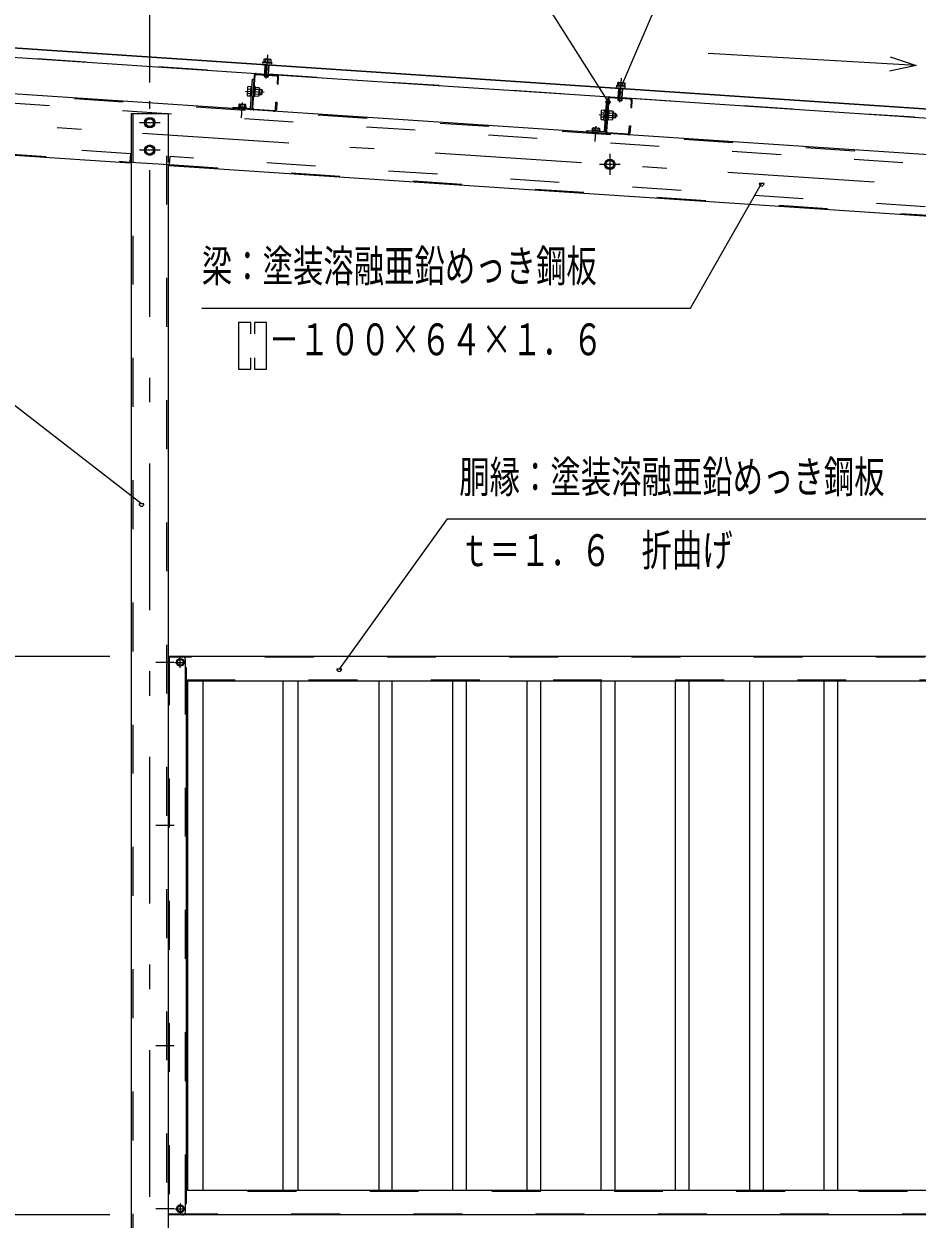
# Model space of a CAD drawing. Units: millimetres, scale not verified. Extents: x -22148 to 22152, y -10500 to 10500.
# Drawn here: x 12613 to 16268, y 1203 to 6091 of the extents above; entities that cross this region are included whole.
import ezdxf
from ezdxf.enums import TextEntityAlignment as Align

# ---------------------------------------------------------------- set-up
doc = ezdxf.new("R2010")
doc.units = ezdxf.units.MM
doc.header["$LTSCALE"] = 50
doc.linetypes.add('USER2', pattern=[10, 4, -6])
doc.linetypes.add('USER3', pattern=[24, 12, -5, 2, -5])
for name, color, linetype, lineweight in [('0-6_2-0BOLD', 7, 'Continuous', 18), ('0-7_2-1HIDDEN', 3, 'USER2', 18), ('0-8_2-2CENTER', 3, 'USER3', 18), ('0-A_2-4THIN', 4, 'Continuous', 18), ('0-B_2-5DIM', 3, 'Continuous', 18)]:
    doc.layers.add(name, color=color, linetype=linetype, lineweight=lineweight)
doc.styles.add('ＭＳ ゴシック', font='')
doc.styles.get('ＭＳ ゴシック').set_extended_font_data('MS Gothic')

msp = doc.modelspace()

# ---------------------------------------------------------------- linework, layer by layer
at = {"layer": '0-6_2-0BOLD'}
for p, q in [((11647.46, 6016.74), (13605.61, 5886.2)), ((16539.01, 5726.97), (11649.87, 6052.91)), ((16539.1, 5728.21), (11649.95, 6054.16)), ((13598.13, 5886.69), (13600.54, 5922.87)), ((13601.67, 5935.57), (13602.42, 5946.78)), ((13615.5, 5921.87), (13613.09, 5885.7)), ((13616.07, 5934.61), (13616.82, 5945.82)), ((13555.19, 5881.54), (13546.27, 5747.84)), ((13550.27, 5747.57), (13559.18, 5881.28)), ((13563.44, 5885), (13647.25, 5879.41)), ((13599.58, 5908.48), (13614.54, 5907.48)), ((13605.61, 5886.2), (15052.4, 5789.77)), ((17010.55, 5508.86), (12011.64, 5842.13)), ((13529.64, 5825.5), (13541.63, 5824.7)), ((13560.05, 5819.08), (13554.72, 5814.43)), ((13574.81, 5822.49), (13560.34, 5823.45)), ((13585.57, 5822.39), (13576.59, 5822.99)), ((15044.91, 5790.25), (15047.33, 5826.42)), ((15048.46, 5839.12), (15049.21, 5850.33)), ((15062.29, 5825.42), (15059.88, 5789.25)), ((15062.86, 5838.16), (15063.61, 5849.37)), ((13540.38, 5805.98), (13528.4, 5806.78)), ((13558.41, 5794.63), (13553.43, 5794.97)), ((13554.39, 5809.43), (13559.71, 5814.09)), ((13559.09, 5804.73), (13573.57, 5803.77)), ((13575.26, 5803.03), (13584.24, 5802.43)), ((14993.06, 5651.39), (15001.98, 5785.09)), ((15005.97, 5784.82), (14997.05, 5651.12)), ((15094.04, 5782.96), (15010.22, 5788.55)), ((15044.18, 5779.27), (15044.65, 5786.25)), ((15046.37, 5812.03), (15061.33, 5811.03)), ((15052.4, 5789.74), (16536.6, 5690.81)), ((15097.77, 5778.7), (15095.81, 5749.27)), ((13490.89, 5753.28), (13490.62, 5749.29)), ((13499.28, 5752.73), (13499.86, 5761.48)), ((13514.26, 5760.52), (13513.68, 5751.77)), ((13520.82, 5751.29), (13521.41, 5760.04)), ((13553.99, 5743.31), (13637.8, 5737.73)), ((14976.44, 5729.05), (14988.42, 5728.25)), ((14989.04, 5737.61), (14977.06, 5738.41)), ((15001.51, 5717.97), (15006.83, 5722.63)), ((15007.12, 5727), (15021.61, 5726.03)), ((14987.17, 5709.53), (14975.18, 5710.32)), ((14986.38, 5697.68), (14990.37, 5697.42)), ((15005.2, 5698.18), (15000.21, 5698.52)), ((15001.18, 5712.98), (15006.5, 5717.64)), ((15020.36, 5707.31), (15005.88, 5708.28)), ((14946.07, 5656.28), (14946.65, 5665.03)), ((14961.05, 5664.07), (14960.47, 5655.32)), ((14968.19, 5663.59), (14967.61, 5654.84)), ((14968.86, 5654.76), (14968.59, 5650.77)), ((15000.78, 5646.87), (15084.59, 5641.28)), ((13202.93, 3504.91), (16802.93, 3504.91)), ((13240.43, 3487.03), (13240.43, 3472.83)), ((13252.83, 3494.3), (13240.53, 3487.21)), ((13240.53, 3472.65), (13252.83, 3465.55)), ((13265.33, 3487.21), (13253.03, 3494.3)), ((13253.03, 3465.55), (13265.33, 3472.65)), ((13265.43, 3472.83), (13265.43, 3487.03)), ((13277.93, 3404.93), (16727.93, 3404.93)), ((13284.18, 1319.93), (13284.18, 3404.93)), ((13346.67, 1319.93), (13346.67, 3404.93)), ((13672.3, 3404.93), (13672.3, 1319.93)), ((13734.8, 1319.93), (13734.8, 3404.93)), ((14065.43, 3404.93), (14065.43, 1319.93)), ((14120.43, 1319.93), (14120.43, 3404.93)), ((14366.68, 3404.93), (14366.68, 1319.93)), ((14424.18, 1319.93), (14424.18, 3404.93)), ((14670.43, 3404.93), (14670.43, 1319.93)), ((14727.92, 1319.93), (14727.92, 3404.93)), ((14974.18, 3404.93), (14974.18, 1319.93)), ((15031.67, 1319.93), (15031.67, 3404.93)), ((15277.92, 3404.93), (15277.92, 1319.93)), ((15335.43, 1319.93), (15335.43, 3404.93)), ((15581.68, 3404.93), (15581.68, 1319.93)), ((15639.18, 1319.93), (15639.18, 3404.93)), ((15885.43, 3404.93), (15885.43, 1319.93)), ((15942.93, 1319.93), (15942.93, 3404.93)), ((16727.93, 1319.93), (13277.93, 1319.93)), ((13240.43, 1252.03), (13240.43, 1237.83)), ((13252.83, 1259.3), (13240.53, 1252.21)), ((13240.53, 1237.65), (13252.83, 1230.56)), ((13265.33, 1252.21), (13253.03, 1259.3)), ((13253.03, 1230.56), (13265.33, 1237.65)), ((13265.43, 1237.83), (13265.43, 1252.03)), ((16802.93, 1219.93), (13202.93, 1219.93))]:
    msp.add_line(p, q, dxfattribs=at)
for points in [[(13590.78, 5936.3), (13626.95, 5933.88), (13626.69, 5929.89), (13590.52, 5932.3)], [(13585.57, 5822.39), (13584.24, 5802.43), (13588.23, 5805.92), (13589.06, 5818.4)], [(15073.74, 5837.43), (15037.57, 5839.84), (15037.31, 5835.86), (15073.47, 5833.44)], [(13111.68, 5678.05), (13127.93, 5668.67), (13144.18, 5678.05), (13144.18, 5696.81), (13127.93, 5706.19), (13111.68, 5696.81)], [(13111.68, 5565.55), (13111.68, 5584.31), (13127.93, 5593.69), (13144.18, 5584.31), (13144.18, 5565.55), (13127.93, 5556.17)], [(14994.16, 5526.31), (15010.4, 5535.7), (15026.66, 5526.31), (15026.66, 5507.55), (15010.4, 5498.17), (14994.16, 5507.55)]]:
    msp.add_lwpolyline(points, close=True, dxfattribs=at)
for points in [[(13597.48, 5948.37), (13595.22, 5947.27), (13594.47, 5936.05)], [(13597.48, 5948.37), (13621.92, 5946.75), (13624.02, 5945.34), (13623.27, 5934.13)], [(13612.36, 5874.72), (13609.7, 5872.4), (13599.72, 5873.06), (13597.4, 5875.72), (13597.86, 5882.71)], [(13612.83, 5881.71), (13612.36, 5874.72), (13597.4, 5875.72)], [(13650.98, 5875.16), (13649.02, 5845.72), (13653, 5845.46), (13654.97, 5874.89)], [(13468.41, 5745.01), (13468.8, 5750.75), (13540.39, 5745.97), (13548.32, 5864.97), (13554.06, 5864.58)], [(13542.25, 5834.06), (13530.27, 5834.86), (13528.33, 5831.97), (13526.23, 5800.54), (13527.77, 5797.42), (13539.75, 5796.62)], [(13543.58, 5793.87), (13539.59, 5794.14), (13542.42, 5836.54), (13546.41, 5836.27)], [(13558.41, 5794.63), (13561.01, 5833.55), (13556.02, 5833.88)], [(13560.96, 5832.81), (13575.44, 5831.85), (13576.97, 5828.72), (13574.88, 5797.3)], [(15044.27, 5851.93), (15042, 5850.81), (15041.26, 5839.6)], [(15044.27, 5851.93), (15068.71, 5850.3), (15070.81, 5848.89), (15070.06, 5837.68)], [(13574.88, 5797.3), (13572.94, 5794.4), (13558.46, 5795.37)], [(13642.06, 5741.45), (13644.02, 5770.89), (13648.01, 5770.62), (13646.06, 5741.19)], [(15000.85, 5768.13), (14995.11, 5768.51), (14987.18, 5649.53), (14915.58, 5654.3), (14915.2, 5648.56), (14986.79, 5643.79)], [(15059.62, 5785.26), (15059.15, 5778.27), (15056.49, 5775.94), (15046.51, 5776.61), (15044.18, 5779.27), (15059.15, 5778.27)], [(15095.81, 5749.27), (15099.8, 5749.01), (15101.76, 5778.44)], [(13490.89, 5753.28), (13522.07, 5751.21), (13521.8, 5747.22)], [(13521.41, 5760.04), (13519.37, 5761.41), (13494.92, 5763.04), (13492.72, 5761.96), (13492.13, 5753.21)], [(14977.06, 5738.41), (14975.12, 5735.52), (14973.02, 5704.09), (14974.56, 5700.96), (14986.54, 5700.17)], [(14986.38, 5697.68), (14989.2, 5740.09), (14993.2, 5739.83)], [(15005.2, 5698.18), (15007.8, 5737.1), (15002.81, 5737.43)], [(15007.75, 5736.36), (15022.23, 5735.4), (15023.76, 5732.27), (15021.67, 5700.85), (15019.73, 5697.95), (15005.25, 5698.92)], [(15023.38, 5726.54), (15032.36, 5725.94), (15031.03, 5705.98), (15022.05, 5706.58)], [(15032.36, 5725.94), (15035.85, 5721.95), (15035.02, 5709.48), (15031.03, 5705.98)], [(15088.85, 5645), (15090.81, 5674.44), (15094.8, 5674.17), (15092.84, 5644.74)], [(14968.86, 5654.76), (14937.68, 5656.83), (14937.41, 5652.84)], [(14938.93, 5656.75), (14939.51, 5665.5), (14941.71, 5666.59), (14966.16, 5664.96), (14968.19, 5663.59)], [(12019.96, 5591.01), (13047.67, 5522.5), (13048.41, 5526.43)], [(13048.42, 5526.46), (13207.59, 5515.85), (13207.32, 5511.86), (16993.92, 5259.42)], [(13202.93, 5516.16), (13202.93, 352.43), (13052.93, 352.43), (13052.93, 5526.16)], [(13273.93, 1232.43), (13273.93, 1267.43), (13277.93, 1267.43), (13277.93, 3457.43), (13273.93, 3457.43), (13273.93, 3492.43)]]:
    msp.add_lwpolyline(points, dxfattribs=at)
for centre, radius in [((13127.93, 5687.43), 21.25), ((13127.93, 5687.43), 15.75), ((13127.93, 5574.93), 21.25), ((13127.93, 5574.93), 15.75), ((15010.4, 5516.93), 21.25), ((15010.4, 5516.93), 15.75), ((13252.93, 3479.93), 15.62), ((13252.93, 3479.93), 12.25), ((13252.93, 1244.93), 15.62), ((13252.93, 1244.93), 12.25)]:
    msp.add_circle(centre, radius, dxfattribs=at)
for centre, radius, start, end in [((13593.39, 5928.35), 3.75, 86.18591, 266.18591), ((13598.52, 5942.5), 5.79, 47.65448, 86.18591), ((13608.29, 5926.33), 21.27, 66.3568, 106.01724), ((13620.12, 5941.06), 5.79, 86.18591, 124.73215), ((13623.32, 5926.36), 3.75, 266.18593, 86.18591), ((13563.17, 5881.01), 8, 86.18591, 176.18591), ((13563.17, 5881.01), 4, 86.18591, 176.18591), ((13646.99, 5875.42), 4, 356.18593, 86.18591), ((13646.99, 5875.42), 8, 356.18593, 86.18591), ((13553.38, 5814.52), 26.15, 155.16051, 197.21132), ((13535.4, 5829.82), 7.19, 176.18591, 216.91273), ((13549.84, 5814.75), 26.15, 335.16052, 17.21132), ((13569.69, 5827.53), 7.19, 315.45909, 356.18591), ((15040.18, 5831.91), 3.75, 86.18591, 266.18591), ((15045.3, 5846.05), 5.79, 47.65448, 86.18591), ((15055.08, 5829.88), 21.27, 66.3568, 106.01724), ((15066.91, 5844.61), 5.79, 86.18591, 124.73215), ((15070.11, 5829.91), 3.75, 266.18593, 86.18591), ((13533.52, 5801.73), 7.19, 135.45909, 176.18591), ((13567.82, 5799.44), 7.19, 356.18593, 36.91273), ((15009.96, 5784.56), 8, 86.18591, 176.18591), ((15009.96, 5784.56), 4, 86.18591, 176.18591), ((15093.78, 5778.97), 4, 356.18593, 86.18591), ((15093.78, 5778.97), 8, 356.18593, 86.18591), ((13495.98, 5757.12), 5.83, 48.34232, 86.18481), ((13505.69, 5740.43), 21.84, 66.88872, 105.4809), ((13517.53, 5755.68), 5.83, 86.18481, 124.0273), ((13540.39, 5745.97), 5.75, 266.18515, 356.18515), ((13554.26, 5747.31), 8, 176.18591, 266.18591), ((13554.26, 5747.31), 4, 176.18591, 266.18591), ((13638.07, 5741.72), 8, 266.18591, 356.18591), ((13638.07, 5741.72), 4, 266.18591, 356.18591), ((15000.17, 5718.06), 26.15, 155.16051, 197.21132), ((14982.18, 5733.37), 7.19, 176.18591, 216.91273), ((14996.63, 5718.3), 26.15, 335.16052, 17.21132), ((15016.48, 5731.08), 7.19, 315.45909, 356.18591), ((14980.31, 5705.28), 7.19, 135.45909, 176.18591), ((15014.6, 5703), 7.19, 356.18593, 36.91273), ((14942.78, 5660.67), 5.83, 48.34232, 86.18481), ((14952.48, 5643.98), 21.84, 66.88872, 105.4809), ((14964.31, 5659.23), 5.83, 86.18481, 124.0273), ((14987.18, 5649.53), 5.75, 266.18515, 356.18515), ((15001.05, 5650.86), 8, 176.18591, 266.18591), ((15001.05, 5650.86), 4, 176.18591, 266.18591), ((15084.86, 5645.26), 8, 266.18591, 356.18591), ((15084.86, 5645.26), 4, 266.18591, 356.18591), ((13252.93, 3479.93), 14.38, 149.59184, 150.40814), ((13252.93, 3479.93), 14.38, 209.59184, 210.40814), ((13252.93, 3479.93), 14.38, 89.59184, 90.40814), ((13261.43, 3492.43), 12.5, 0, 90), ((13252.93, 3479.93), 14.38, 29.59184, 30.40814), ((13252.93, 3479.93), 14.38, 329.59184, 330.40814), ((13252.93, 3479.93), 14.38, 269.59184, 270.40814), ((13252.93, 1244.93), 14.38, 149.59184, 150.40814), ((13252.93, 1244.93), 14.38, 209.59184, 210.40814), ((13252.93, 1244.93), 14.38, 89.59184, 90.40814), ((13252.93, 1244.93), 14.38, 269.59184, 270.40814), ((13261.43, 1232.43), 12.5, 270, 0), ((13252.93, 1244.93), 14.38, 29.59184, 30.40814), ((13252.93, 1244.93), 14.38, 329.59184, 330.40814)]:
    msp.add_arc(centre, radius, start, end, dxfattribs=at)
at = {"layer": '0-7_2-1HIDDEN'}
for p, q in [((12166.39, 5983.4), (13598.21, 5887.95)), ((13613.18, 5886.94), (15045, 5791.51)), ((17010.29, 5504.88), (12021.36, 5837.47)), ((12019.13, 5804.04), (17008.06, 5471.45)), ((15059.96, 5790.49), (16536.69, 5692.05)), ((13058.68, 5724.93), (13058.68, 352.43)), ((13197.18, 352.43), (13197.18, 5724.93)), ((13202.93, 5724.93), (13202.93, 5516.16)), ((13206.93, 3504.91), (13206.93, 1219.93)), ((16798.93, 3500.91), (13206.93, 3500.91)), ((13273.93, 1267.43), (13273.93, 3457.43)), ((13277.93, 3408.93), (16727.93, 3408.93)), ((16727.93, 1315.93), (13277.93, 1315.93)), ((13206.93, 1223.93), (16798.93, 1223.93))]:
    msp.add_line(p, q, dxfattribs=at)
for points in [[(13052.93, 5526.16), (13052.93, 5724.93), (13202.93, 5724.93)], [(12005.26, 5596.01), (13047.94, 5526.49), (13050.17, 5559.92), (12007.49, 5629.43)], [(16796.86, 5272.56), (16799.35, 5309.97), (13209.81, 5549.28), (13207.59, 5515.85), (16994.19, 5263.41)]]:
    msp.add_lwpolyline(points, dxfattribs=at)
at = {"layer": '0-8_2-2CENTER'}
for p, q in [((13604.42, 5868.31), (13610.89, 5965.35)), ((15051.21, 5771.86), (15057.68, 5868.9)), ((13127.93, 93.79), (13127.93, 5775.18)), ((13503.48, 5707.35), (13507.64, 5769.71)), ((13519.8, 5816.75), (13596.13, 5811.66)), ((11901.06, 5724.22), (17064.6, 5379.99)), ((14966.59, 5720.3), (15042.92, 5715.21)), ((13170.43, 5687.43), (13085.43, 5687.43)), ((14950.27, 5610.89), (14954.43, 5673.25)), ((13170.43, 5574.93), (13085.43, 5574.93)), ((15010.4, 5559.43), (15010.4, 5474.43)), ((15052.91, 5516.93), (14967.91, 5516.93)), ((13228.42, 3479.93), (13153.43, 3479.93)), ((13231.05, 3479.93), (13274.8, 3479.93)), ((13252.93, 3458.05), (13252.93, 3501.81)), ((13228.42, 2812.43), (13153.43, 2812.43)), ((13153.43, 1912.43), (13228.42, 1912.43)), ((13228.42, 1244.93), (13153.43, 1244.93)), ((13231.05, 1244.93), (13274.8, 1244.93)), ((13252.93, 1266.8), (13252.93, 1223.06))]:
    msp.add_line(p, q, dxfattribs=at)
at = {"layer": '0-A_2-4THIN'}
for p, q in [((13600.12, 5886.56), (13602.53, 5922.74)), ((13613.51, 5922), (13611.09, 5885.83)), ((13599.26, 5873.59), (13599.86, 5882.57)), ((13599.35, 5905.02), (13601.57, 5908.35)), ((13610.83, 5881.84), (13610.23, 5872.86)), ((13612.55, 5907.62), (13614.32, 5904.03)), ((13587.9, 5819.73), (13576.43, 5820.49)), ((15046.92, 5790.11), (15049.32, 5826.29)), ((15060.3, 5825.55), (15057.89, 5789.39)), ((13575.43, 5805.53), (13586.9, 5804.76)), ((15046.05, 5777.14), (15046.65, 5786.12)), ((15046.13, 5808.57), (15048.37, 5811.9)), ((15057.62, 5785.39), (15057.02, 5776.41)), ((15059.34, 5811.17), (15061.11, 5807.58)), ((15034.69, 5723.28), (15023.21, 5724.04)), ((15022.22, 5709.07), (15033.69, 5708.31))]:
    msp.add_line(p, q, dxfattribs=at)
at = {"layer": '0-B_2-5DIM'}
for p, q in [((13127.93, 5851.28), (13127.93, 6724.05)), ((16264.33, 5921.39), (16154.17, 5898.58)), ((15073.61, 5849.37), (15053.61, 5849.37)), ((15013.15, 5773.82), (14993.15, 5773.82)), ((15641.43, 5438.35), (15621.43, 5438.35)), ((13104.3, 4128.75), (13084.3, 4128.75)), ((14344.23, 4067.08), (13903.29, 3452.85)), ((14344.23, 4067.08), (16469.23, 4067.09)), ((10850.17, 3504.93), (12964.03, 3504.93)), ((13913.29, 3452.85), (13893.29, 3452.85)), ((12964.03, 1219.93), (10850.17, 1219.93))]:
    msp.add_line(p, q, dxfattribs=at)
for points in [[(15003.15, 5773.82), (13827.93, 7629.93), (11677.93, 7629.93)], [(15063.61, 5849.37), (15827.93, 7629.93), (17527.93, 7629.93)], [(16157.52, 5956.72), (16264.33, 5921.39), (15412.24, 5970.53)], [(13340.89, 4929.36), (15340.89, 4929.37), (15631.43, 5438.35)], [(13540.89, 4823.99), (13540.89, 4870.8), (13490.89, 4870.8), (13490.89, 4679.37), (13540.89, 4679.37), (13540.89, 4726.19)], [(13605.9, 4870.8), (13555.89, 4870.8), (13555.89, 4823.99)], [(13555.89, 4726.19), (13555.89, 4679.37), (13605.89, 4679.37), (13605.9, 4870.8)], [(13094.3, 4128.75), (12492.39, 4592.9), (10792.39, 4592.9)]]:
    msp.add_lwpolyline(points, dxfattribs=at)
for centre in [(15063.61, 5849.37), (15003.15, 5773.82), (15631.43, 5438.35), (13094.3, 4128.75), (13903.29, 3452.85)]:
    msp.add_arc(centre, 10, 180, 0, dxfattribs=at)

# ---------------------------------------------------------------- texts
at = {"layer": '0-B_2-5DIM', "color": 7, "style": 'ＭＳ ゴシック', "width": 0.7}
for s, p in [('梁：塗装溶融亜鉛めっき鋼板', (13340.89, 4997.13)), ('\u3000－１００×６４×１．６', (13490.89, 4697.13)), ('胴縁：塗装溶融亜鉛めっき鋼板', (14394.23, 4134.85)), ('ｔ＝１．６\u3000折曲げ', (14394.23, 3834.85))]:
    msp.add_text(s, height=130.2, dxfattribs=at).set_placement(p, align=Align.BOTTOM_LEFT)

doc.saveas('drawing.dxf')
